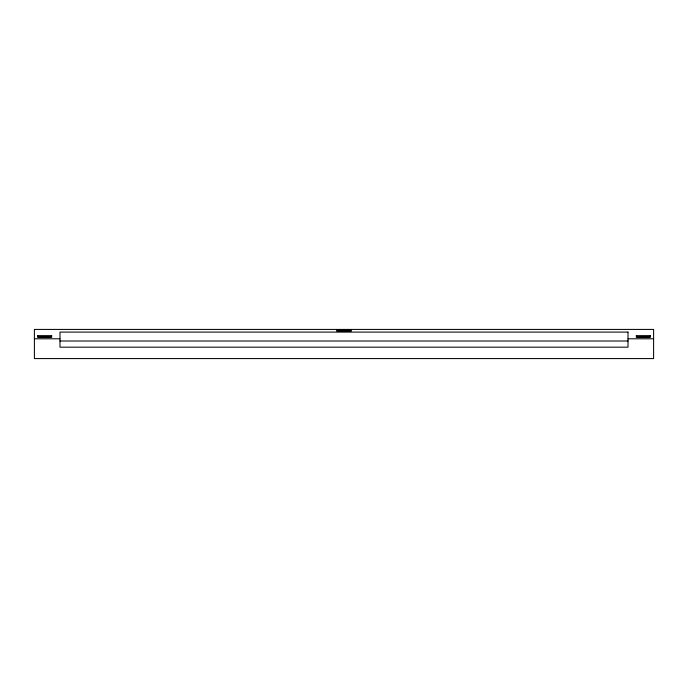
<?xml version="1.0" encoding="UTF-8"?>
<svg xmlns="http://www.w3.org/2000/svg" width="688" height="688" viewBox="0 0 688 688"><rect width="100%" height="100%" fill="white"/><g stroke="black" fill="none" stroke-linecap="round" stroke-linejoin="round"><path stroke-width="1.03" d="M51.669 335.641L51.29 336.957L37.986 336.957L37.599 335.641L51.669 335.641L51.669 337.111L37.599 337.111L37.599 335.641M351.035 329.758L350.656 331.074L337.344 331.074L336.965 329.758L351.035 329.758L351.035 331.229L336.965 331.229L336.965 329.758M650.401 335.641L650.014 336.957L636.71 336.957L636.331 335.641L650.401 335.641L650.401 337.111L636.331 337.111L636.331 335.641M34.4 338.788L59.985 338.788M628.015 338.788L653.6 338.788M59.985 341.007L628.015 341.007M653.6 329.423L34.4 329.423L34.4 358.577L653.6 358.577L653.6 329.423M628.015 332.098L59.985 332.098L59.985 347.173L628.015 347.173L628.015 332.098"/></g></svg>
